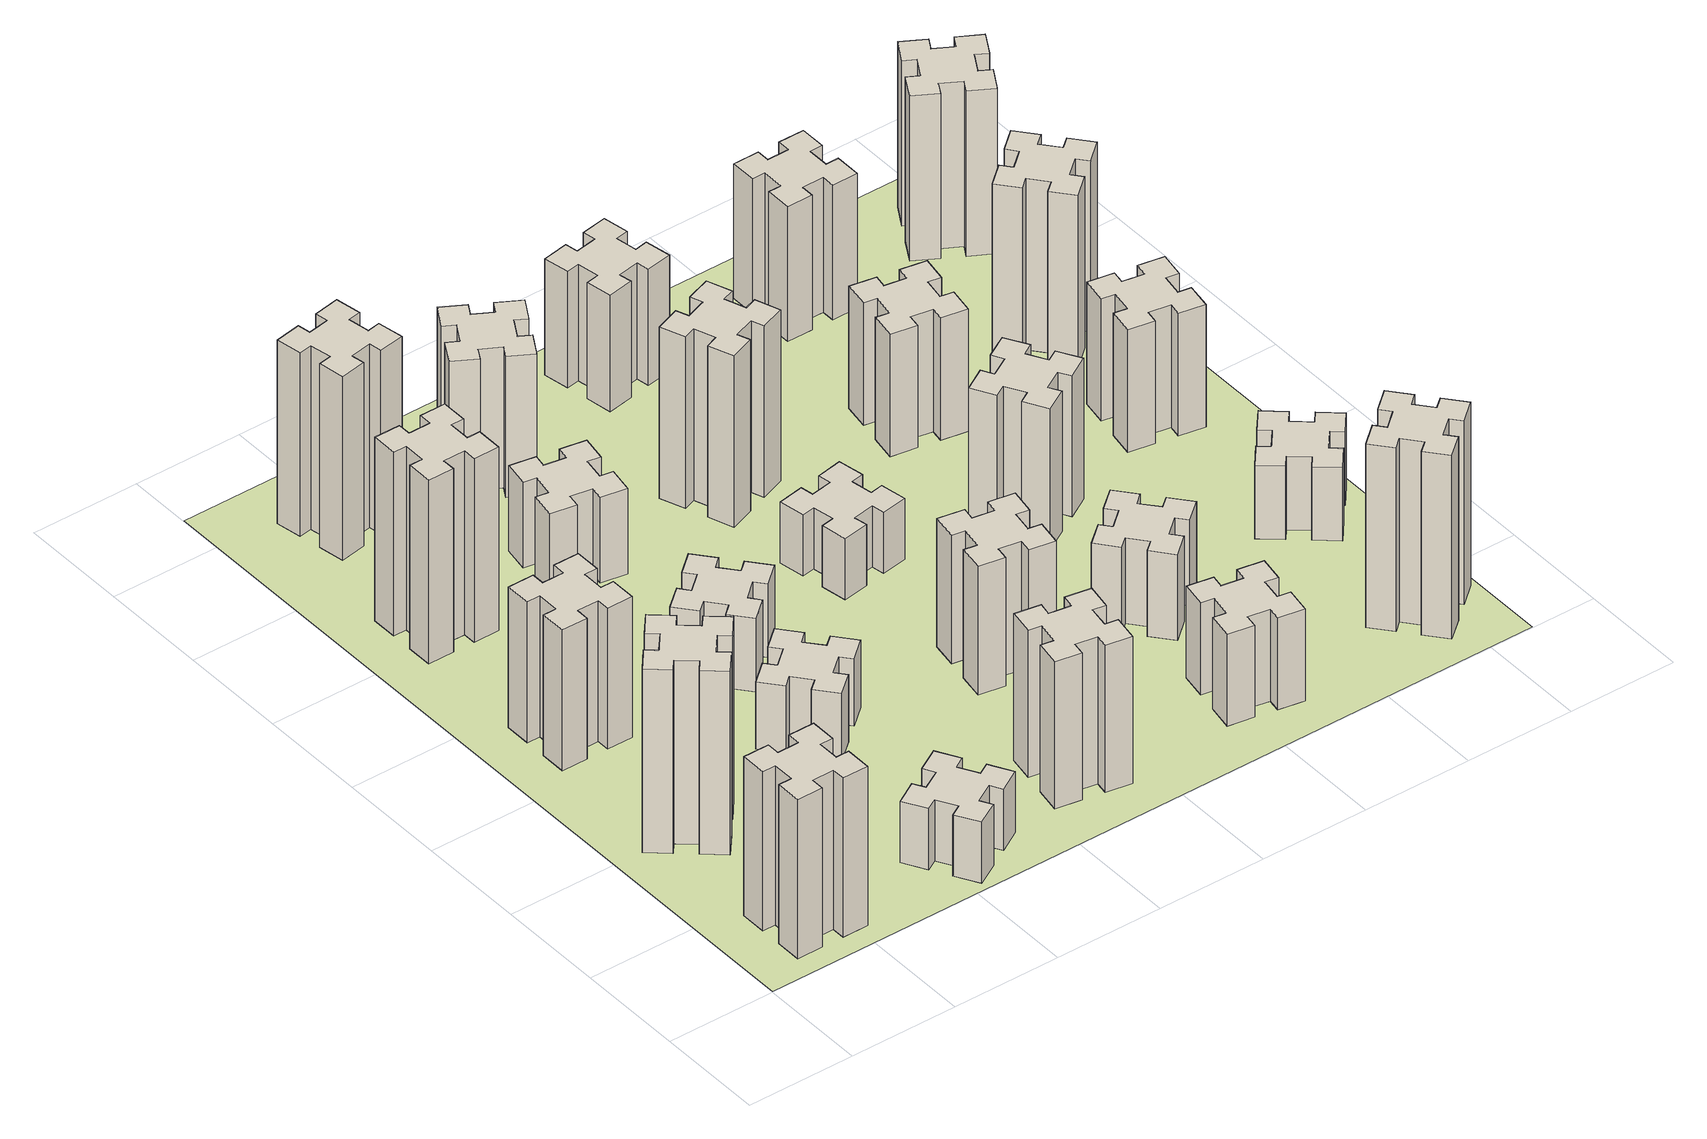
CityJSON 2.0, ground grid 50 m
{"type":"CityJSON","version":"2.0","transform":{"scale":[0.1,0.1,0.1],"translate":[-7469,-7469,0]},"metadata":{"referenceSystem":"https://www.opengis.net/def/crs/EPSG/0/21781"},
"CityObjects":{
"building1":{"type":"Building","attributes":{"class":"1000","function":"1000","usage":"1000","yearOfConstruction":2016,"roofType":"1000","measuredHeight":78,"storeysAboveGround":30,"storeysBelowGround":0},"geometry":[{"type":"Solid","lod":"1","boundaries":[[[[0,1,2,3,4,5,6,7,8,9,10,11,12,13,14,15,16,17,18,19]],[[17,16,20,21]],[[16,15,22,20]],[[15,14,23,22]],[[14,13,24,23]],[[13,12,25,24]],[[12,11,26,25]],[[11,10,27,26]],[[10,9,28,27]],[[9,8,29,28]],[[8,7,30,29]],[[7,6,31,30]],[[6,5,32,31]],[[5,4,33,32]],[[4,3,34,33]],[[3,2,35,34]],[[2,1,36,35]],[[1,0,37,36]],[[0,19,38,37]],[[19,18,39,38]],[[18,17,21,39]],[[24,25,26,27,28,29,30,31,32,33,34,35,36,37,38,39,21,20,22,23]]]]}]},
"building2":{"type":"Building","attributes":{"class":"1000","function":"1000","usage":"1000","yearOfConstruction":2016,"roofType":"1000","measuredHeight":90,"storeysAboveGround":30,"storeysBelowGround":0},"geometry":[{"type":"Solid","lod":"1","boundaries":[[[[40,41,42,43,44,45,46,47,48,49,50,51,52,53,54,55,56,57,58,59]],[[57,56,60,61]],[[56,55,62,60]],[[55,54,63,62]],[[54,53,64,63]],[[53,52,65,64]],[[52,51,66,65]],[[51,50,67,66]],[[50,49,68,67]],[[49,48,69,68]],[[48,47,70,69]],[[47,46,71,70]],[[46,45,72,71]],[[45,44,73,72]],[[44,43,74,73]],[[43,42,75,74]],[[42,41,76,75]],[[41,40,77,76]],[[40,59,78,77]],[[59,58,79,78]],[[58,57,61,79]],[[64,65,66,67,68,69,70,71,72,73,74,75,76,77,78,79,61,60,62,63]]]]}]},
"building3":{"type":"Building","attributes":{"class":"1000","function":"1000","usage":"1000","yearOfConstruction":2016,"roofType":"1000","measuredHeight":69,"storeysAboveGround":30,"storeysBelowGround":0},"geometry":[{"type":"Solid","lod":"1","boundaries":[[[[80,81,82,83,84,85,86,87,88,89,90,91,92,93,94,95,96,97,98,99]],[[97,96,100,101]],[[96,95,102,100]],[[95,94,103,102]],[[94,93,104,103]],[[93,92,105,104]],[[92,91,106,105]],[[91,90,107,106]],[[90,89,108,107]],[[89,88,109,108]],[[88,87,110,109]],[[87,86,111,110]],[[86,85,112,111]],[[85,84,113,112]],[[84,83,114,113]],[[83,82,115,114]],[[82,81,116,115]],[[81,80,117,116]],[[80,99,118,117]],[[99,98,119,118]],[[98,97,101,119]],[[104,105,106,107,108,109,110,111,112,113,114,115,116,117,118,119,101,100,102,103]]]]}]},
"building4":{"type":"Building","attributes":{"class":"1000","function":"1000","usage":"1000","yearOfConstruction":2016,"roofType":"1000","measuredHeight":90,"storeysAboveGround":30,"storeysBelowGround":0},"geometry":[{"type":"Solid","lod":"1","boundaries":[[[[120,121,122,123,124,125,126,127,128,129,130,131,132,133,134,135,136,137,138,139]],[[137,136,140,141]],[[136,135,142,140]],[[135,134,143,142]],[[134,133,144,143]],[[133,132,145,144]],[[132,131,146,145]],[[131,130,147,146]],[[130,129,148,147]],[[129,128,149,148]],[[128,127,150,149]],[[127,126,151,150]],[[126,125,152,151]],[[125,124,153,152]],[[124,123,154,153]],[[123,122,155,154]],[[122,121,156,155]],[[121,120,157,156]],[[120,139,158,157]],[[139,138,159,158]],[[138,137,141,159]],[[144,145,146,147,148,149,150,151,152,153,154,155,156,157,158,159,141,140,142,143]]]]}]},
"building5":{"type":"Building","attributes":{"class":"1000","function":"1000","usage":"1000","yearOfConstruction":2016,"roofType":"1000","measuredHeight":30,"storeysAboveGround":30,"storeysBelowGround":0},"geometry":[{"type":"Solid","lod":"1","boundaries":[[[[160,161,162,163,164,165,166,167,168,169,170,171,172,173,174,175,176,177,178,179]],[[177,176,180,181]],[[176,175,182,180]],[[175,174,183,182]],[[174,173,184,183]],[[173,172,185,184]],[[172,171,186,185]],[[171,170,187,186]],[[170,169,188,187]],[[169,168,189,188]],[[168,167,190,189]],[[167,166,191,190]],[[166,165,192,191]],[[165,164,193,192]],[[164,163,194,193]],[[163,162,195,194]],[[162,161,196,195]],[[161,160,197,196]],[[160,179,198,197]],[[179,178,199,198]],[[178,177,181,199]],[[184,185,186,187,188,189,190,191,192,193,194,195,196,197,198,199,181,180,182,183]]]]}]},
"building6":{"type":"Building","attributes":{"class":"1000","function":"1000","usage":"1000","yearOfConstruction":2016,"roofType":"1000","measuredHeight":90,"storeysAboveGround":30,"storeysBelowGround":0},"geometry":[{"type":"Solid","lod":"1","boundaries":[[[[200,201,202,203,204,205,206,207,208,209,210,211,212,213,214,215,216,217,218,219]],[[217,216,220,221]],[[216,215,222,220]],[[215,214,223,222]],[[214,213,224,223]],[[213,212,225,224]],[[212,211,226,225]],[[211,210,227,226]],[[210,209,228,227]],[[209,208,229,228]],[[208,207,230,229]],[[207,206,231,230]],[[206,205,232,231]],[[205,204,233,232]],[[204,203,234,233]],[[203,202,235,234]],[[202,201,236,235]],[[201,200,237,236]],[[200,219,238,237]],[[219,218,239,238]],[[218,217,221,239]],[[224,225,226,227,228,229,230,231,232,233,234,235,236,237,238,239,221,220,222,223]]]]}]},
"building7":{"type":"Building","attributes":{"class":"1000","function":"1000","usage":"1000","yearOfConstruction":2016,"roofType":"1000","measuredHeight":33,"storeysAboveGround":30,"storeysBelowGround":0},"geometry":[{"type":"Solid","lod":"1","boundaries":[[[[240,241,242,243,244,245,246,247,248,249,250,251,252,253,254,255,256,257,258,259]],[[257,256,260,261]],[[256,255,262,260]],[[255,254,263,262]],[[254,253,264,263]],[[253,252,265,264]],[[252,251,266,265]],[[251,250,267,266]],[[250,249,268,267]],[[249,248,269,268]],[[248,247,270,269]],[[247,246,271,270]],[[246,245,272,271]],[[245,244,273,272]],[[244,243,274,273]],[[243,242,275,274]],[[242,241,276,275]],[[241,240,277,276]],[[240,259,278,277]],[[259,258,279,278]],[[258,257,261,279]],[[264,265,266,267,268,269,270,271,272,273,274,275,276,277,278,279,261,260,262,263]]]]}]},
"building8":{"type":"Building","attributes":{"class":"1000","function":"1000","usage":"1000","yearOfConstruction":2016,"roofType":"1000","measuredHeight":36,"storeysAboveGround":30,"storeysBelowGround":0},"geometry":[{"type":"Solid","lod":"1","boundaries":[[[[280,281,282,283,284,285,286,287,288,289,290,291,292,293,294,295,296,297,298,299]],[[297,296,300,301]],[[296,295,302,300]],[[295,294,303,302]],[[294,293,304,303]],[[293,292,305,304]],[[292,291,306,305]],[[291,290,307,306]],[[290,289,308,307]],[[289,288,309,308]],[[288,287,310,309]],[[287,286,311,310]],[[286,285,312,311]],[[285,284,313,312]],[[284,283,314,313]],[[283,282,315,314]],[[282,281,316,315]],[[281,280,317,316]],[[280,299,318,317]],[[299,298,319,318]],[[298,297,301,319]],[[304,305,306,307,308,309,310,311,312,313,314,315,316,317,318,319,301,300,302,303]]]]}]},
"building9":{"type":"Building","attributes":{"class":"1000","function":"1000","usage":"1000","yearOfConstruction":2016,"roofType":"1000","measuredHeight":42,"storeysAboveGround":30,"storeysBelowGround":0},"geometry":[{"type":"Solid","lod":"1","boundaries":[[[[320,321,322,323,324,325,326,327,328,329,330,331,332,333,334,335,336,337,338,339]],[[337,336,340,341]],[[336,335,342,340]],[[335,334,343,342]],[[334,333,344,343]],[[333,332,345,344]],[[332,331,346,345]],[[331,330,347,346]],[[330,329,348,347]],[[329,328,349,348]],[[328,327,350,349]],[[327,326,351,350]],[[326,325,352,351]],[[325,324,353,352]],[[324,323,354,353]],[[323,322,355,354]],[[322,321,356,355]],[[321,320,357,356]],[[320,339,358,357]],[[339,338,359,358]],[[338,337,341,359]],[[344,345,346,347,348,349,350,351,352,353,354,355,356,357,358,359,341,340,342,343]]]]}]},
"building10":{"type":"Building","attributes":{"class":"1000","function":"1000","usage":"1000","yearOfConstruction":2016,"roofType":"1000","measuredHeight":72,"storeysAboveGround":30,"storeysBelowGround":0},"geometry":[{"type":"Solid","lod":"1","boundaries":[[[[360,361,362,363,364,365,366,367,368,369,370,371,372,373,374,375,376,377,378,379]],[[377,376,380,381]],[[376,375,382,380]],[[375,374,383,382]],[[374,373,384,383]],[[373,372,385,384]],[[372,371,386,385]],[[371,370,387,386]],[[370,369,388,387]],[[369,368,389,388]],[[368,367,390,389]],[[367,366,391,390]],[[366,365,392,391]],[[365,364,393,392]],[[364,363,394,393]],[[363,362,395,394]],[[362,361,396,395]],[[361,360,397,396]],[[360,379,398,397]],[[379,378,399,398]],[[378,377,381,399]],[[384,385,386,387,388,389,390,391,392,393,394,395,396,397,398,399,381,380,382,383]]]]}]},
"building11":{"type":"Building","attributes":{"class":"1000","function":"1000","usage":"1000","yearOfConstruction":2016,"roofType":"1000","measuredHeight":69,"storeysAboveGround":30,"storeysBelowGround":0},"geometry":[{"type":"Solid","lod":"1","boundaries":[[[[400,401,402,403,404,405,406,407,408,409,410,411,412,413,414,415,416,417,418,419]],[[417,416,420,421]],[[416,415,422,420]],[[415,414,423,422]],[[414,413,424,423]],[[413,412,425,424]],[[412,411,426,425]],[[411,410,427,426]],[[410,409,428,427]],[[409,408,429,428]],[[408,407,430,429]],[[407,406,431,430]],[[406,405,432,431]],[[405,404,433,432]],[[404,403,434,433]],[[403,402,435,434]],[[402,401,436,435]],[[401,400,437,436]],[[400,419,438,437]],[[419,418,439,438]],[[418,417,421,439]],[[424,425,426,427,428,429,430,431,432,433,434,435,436,437,438,439,421,420,422,423]]]]}]},
"building12":{"type":"Building","attributes":{"class":"1000","function":"1000","usage":"1000","yearOfConstruction":2016,"roofType":"1000","measuredHeight":63,"storeysAboveGround":30,"storeysBelowGround":0},"geometry":[{"type":"Solid","lod":"1","boundaries":[[[[440,441,442,443,444,445,446,447,448,449,450,451,452,453,454,455,456,457,458,459]],[[457,456,460,461]],[[456,455,462,460]],[[455,454,463,462]],[[454,453,464,463]],[[453,452,465,464]],[[452,451,466,465]],[[451,450,467,466]],[[450,449,468,467]],[[449,448,469,468]],[[448,447,470,469]],[[447,446,471,470]],[[446,445,472,471]],[[445,444,473,472]],[[444,443,474,473]],[[443,442,475,474]],[[442,441,476,475]],[[441,440,477,476]],[[440,459,478,477]],[[459,458,479,478]],[[458,457,461,479]],[[464,465,466,467,468,469,470,471,472,473,474,475,476,477,478,479,461,460,462,463]]]]}]},
"building13":{"type":"Building","attributes":{"class":"1000","function":"1000","usage":"1000","yearOfConstruction":2016,"roofType":"1000","measuredHeight":30,"storeysAboveGround":30,"storeysBelowGround":0},"geometry":[{"type":"Solid","lod":"1","boundaries":[[[[480,481,482,483,484,485,486,487,488,489,490,491,492,493,494,495,496,497,498,499]],[[497,496,500,501]],[[496,495,502,500]],[[495,494,503,502]],[[494,493,504,503]],[[493,492,505,504]],[[492,491,506,505]],[[491,490,507,506]],[[490,489,508,507]],[[489,488,509,508]],[[488,487,510,509]],[[487,486,511,510]],[[486,485,512,511]],[[485,484,513,512]],[[484,483,514,513]],[[483,482,515,514]],[[482,481,516,515]],[[481,480,517,516]],[[480,499,518,517]],[[499,498,519,518]],[[498,497,501,519]],[[504,505,506,507,508,509,510,511,512,513,514,515,516,517,518,519,501,500,502,503]]]]}]},
"building14":{"type":"Building","attributes":{"class":"1000","function":"1000","usage":"1000","yearOfConstruction":2016,"roofType":"1000","measuredHeight":84,"storeysAboveGround":30,"storeysBelowGround":0},"geometry":[{"type":"Solid","lod":"1","boundaries":[[[[520,521,522,523,524,525,526,527,528,529,530,531,532,533,534,535,536,537,538,539]],[[537,536,540,541]],[[536,535,542,540]],[[535,534,543,542]],[[534,533,544,543]],[[533,532,545,544]],[[532,531,546,545]],[[531,530,547,546]],[[530,529,548,547]],[[529,528,549,548]],[[528,527,550,549]],[[527,526,551,550]],[[526,525,552,551]],[[525,524,553,552]],[[524,523,554,553]],[[523,522,555,554]],[[522,521,556,555]],[[521,520,557,556]],[[520,539,558,557]],[[539,538,559,558]],[[538,537,541,559]],[[544,545,546,547,548,549,550,551,552,553,554,555,556,557,558,559,541,540,542,543]]]]}]},
"building15":{"type":"Building","attributes":{"class":"1000","function":"1000","usage":"1000","yearOfConstruction":2016,"roofType":"1000","measuredHeight":45,"storeysAboveGround":30,"storeysBelowGround":0},"geometry":[{"type":"Solid","lod":"1","boundaries":[[[[560,561,562,563,564,565,566,567,568,569,570,571,572,573,574,575,576,577,578,579]],[[577,576,580,581]],[[576,575,582,580]],[[575,574,583,582]],[[574,573,584,583]],[[573,572,585,584]],[[572,571,586,585]],[[571,570,587,586]],[[570,569,588,587]],[[569,568,589,588]],[[568,567,590,589]],[[567,566,591,590]],[[566,565,592,591]],[[565,564,593,592]],[[564,563,594,593]],[[563,562,595,594]],[[562,561,596,595]],[[561,560,597,596]],[[560,579,598,597]],[[579,578,599,598]],[[578,577,581,599]],[[584,585,586,587,588,589,590,591,592,593,594,595,596,597,598,599,581,580,582,583]]]]}]},
"building16":{"type":"Building","attributes":{"class":"1000","function":"1000","usage":"1000","yearOfConstruction":2016,"roofType":"1000","measuredHeight":57,"storeysAboveGround":30,"storeysBelowGround":0},"geometry":[{"type":"Solid","lod":"1","boundaries":[[[[600,601,602,603,604,605,606,607,608,609,610,611,612,613,614,615,616,617,618,619]],[[617,616,620,621]],[[616,615,622,620]],[[615,614,623,622]],[[614,613,624,623]],[[613,612,625,624]],[[612,611,626,625]],[[611,610,627,626]],[[610,609,628,627]],[[609,608,629,628]],[[608,607,630,629]],[[607,606,631,630]],[[606,605,632,631]],[[605,604,633,632]],[[604,603,634,633]],[[603,602,635,634]],[[602,601,636,635]],[[601,600,637,636]],[[600,619,638,637]],[[619,618,639,638]],[[618,617,621,639]],[[624,625,626,627,628,629,630,631,632,633,634,635,636,637,638,639,621,620,622,623]]]]}]},
"building17":{"type":"Building","attributes":{"class":"1000","function":"1000","usage":"1000","yearOfConstruction":2016,"roofType":"1000","measuredHeight":42,"storeysAboveGround":30,"storeysBelowGround":0},"geometry":[{"type":"Solid","lod":"1","boundaries":[[[[640,641,642,643,644,645,646,647,648,649,650,651,652,653,654,655,656,657,658,659]],[[657,656,660,661]],[[656,655,662,660]],[[655,654,663,662]],[[654,653,664,663]],[[653,652,665,664]],[[652,651,666,665]],[[651,650,667,666]],[[650,649,668,667]],[[649,648,669,668]],[[648,647,670,669]],[[647,646,671,670]],[[646,645,672,671]],[[645,644,673,672]],[[644,643,674,673]],[[643,642,675,674]],[[642,641,676,675]],[[641,640,677,676]],[[640,659,678,677]],[[659,658,679,678]],[[658,657,661,679]],[[664,665,666,667,668,669,670,671,672,673,674,675,676,677,678,679,661,660,662,663]]]]}]},
"building18":{"type":"Building","attributes":{"class":"1000","function":"1000","usage":"1000","yearOfConstruction":2016,"roofType":"1000","measuredHeight":69,"storeysAboveGround":30,"storeysBelowGround":0},"geometry":[{"type":"Solid","lod":"1","boundaries":[[[[680,681,682,683,684,685,686,687,688,689,690,691,692,693,694,695,696,697,698,699]],[[697,696,700,701]],[[696,695,702,700]],[[695,694,703,702]],[[694,693,704,703]],[[693,692,705,704]],[[692,691,706,705]],[[691,690,707,706]],[[690,689,708,707]],[[689,688,709,708]],[[688,687,710,709]],[[687,686,711,710]],[[686,685,712,711]],[[685,684,713,712]],[[684,683,714,713]],[[683,682,715,714]],[[682,681,716,715]],[[681,680,717,716]],[[680,699,718,717]],[[699,698,719,718]],[[698,697,701,719]],[[704,705,706,707,708,709,710,711,712,713,714,715,716,717,718,719,701,700,702,703]]]]}]},
"building19":{"type":"Building","attributes":{"class":"1000","function":"1000","usage":"1000","yearOfConstruction":2016,"roofType":"1000","measuredHeight":60,"storeysAboveGround":30,"storeysBelowGround":0},"geometry":[{"type":"Solid","lod":"1","boundaries":[[[[720,721,722,723,724,725,726,727,728,729,730,731,732,733,734,735,736,737,738,739]],[[737,736,740,741]],[[736,735,742,740]],[[735,734,743,742]],[[734,733,744,743]],[[733,732,745,744]],[[732,731,746,745]],[[731,730,747,746]],[[730,729,748,747]],[[729,728,749,748]],[[728,727,750,749]],[[727,726,751,750]],[[726,725,752,751]],[[725,724,753,752]],[[724,723,754,753]],[[723,722,755,754]],[[722,721,756,755]],[[721,720,757,756]],[[720,739,758,757]],[[739,738,759,758]],[[738,737,741,759]],[[744,745,746,747,748,749,750,751,752,753,754,755,756,757,758,759,741,740,742,743]]]]}]},
"building20":{"type":"Building","attributes":{"class":"1000","function":"1000","usage":"1000","yearOfConstruction":2016,"roofType":"1000","measuredHeight":90,"storeysAboveGround":30,"storeysBelowGround":0},"geometry":[{"type":"Solid","lod":"1","boundaries":[[[[760,761,762,763,764,765,766,767,768,769,770,771,772,773,774,775,776,777,778,779]],[[777,776,780,781]],[[776,775,782,780]],[[775,774,783,782]],[[774,773,784,783]],[[773,772,785,784]],[[772,771,786,785]],[[771,770,787,786]],[[770,769,788,787]],[[769,768,789,788]],[[768,767,790,789]],[[767,766,791,790]],[[766,765,792,791]],[[765,764,793,792]],[[764,763,794,793]],[[763,762,795,794]],[[762,761,796,795]],[[761,760,797,796]],[[760,779,798,797]],[[779,778,799,798]],[[778,777,781,799]],[[784,785,786,787,788,789,790,791,792,793,794,795,796,797,798,799,781,780,782,783]]]]}]},
"building21":{"type":"Building","attributes":{"class":"1000","function":"1000","usage":"1000","yearOfConstruction":2016,"roofType":"1000","measuredHeight":66,"storeysAboveGround":30,"storeysBelowGround":0},"geometry":[{"type":"Solid","lod":"1","boundaries":[[[[800,801,802,803,804,805,806,807,808,809,810,811,812,813,814,815,816,817,818,819]],[[817,816,820,821]],[[816,815,822,820]],[[815,814,823,822]],[[814,813,824,823]],[[813,812,825,824]],[[812,811,826,825]],[[811,810,827,826]],[[810,809,828,827]],[[809,808,829,828]],[[808,807,830,829]],[[807,806,831,830]],[[806,805,832,831]],[[805,804,833,832]],[[804,803,834,833]],[[803,802,835,834]],[[802,801,836,835]],[[801,800,837,836]],[[800,819,838,837]],[[819,818,839,838]],[[818,817,821,839]],[[824,825,826,827,828,829,830,831,832,833,834,835,836,837,838,839,821,820,822,823]]]]}]},
"building22":{"type":"Building","attributes":{"class":"1000","function":"1000","usage":"1000","yearOfConstruction":2016,"roofType":"1000","measuredHeight":36,"storeysAboveGround":30,"storeysBelowGround":0},"geometry":[{"type":"Solid","lod":"1","boundaries":[[[[840,841,842,843,844,845,846,847,848,849,850,851,852,853,854,855,856,857,858,859]],[[857,856,860,861]],[[856,855,862,860]],[[855,854,863,862]],[[854,853,864,863]],[[853,852,865,864]],[[852,851,866,865]],[[851,850,867,866]],[[850,849,868,867]],[[849,848,869,868]],[[848,847,870,869]],[[847,846,871,870]],[[846,845,872,871]],[[845,844,873,872]],[[844,843,874,873]],[[843,842,875,874]],[[842,841,876,875]],[[841,840,877,876]],[[840,859,878,877]],[[859,858,879,878]],[[858,857,861,879]],[[864,865,866,867,868,869,870,871,872,873,874,875,876,877,878,879,861,860,862,863]]]]}]},
"building23":{"type":"Building","attributes":{"class":"1000","function":"1000","usage":"1000","yearOfConstruction":2016,"roofType":"1000","measuredHeight":60,"storeysAboveGround":30,"storeysBelowGround":0},"geometry":[{"type":"Solid","lod":"1","boundaries":[[[[880,881,882,883,884,885,886,887,888,889,890,891,892,893,894,895,896,897,898,899]],[[897,896,900,901]],[[896,895,902,900]],[[895,894,903,902]],[[894,893,904,903]],[[893,892,905,904]],[[892,891,906,905]],[[891,890,907,906]],[[890,889,908,907]],[[889,888,909,908]],[[888,887,910,909]],[[887,886,911,910]],[[886,885,912,911]],[[885,884,913,912]],[[884,883,914,913]],[[883,882,915,914]],[[882,881,916,915]],[[881,880,917,916]],[[880,899,918,917]],[[899,898,919,918]],[[898,897,901,919]],[[904,905,906,907,908,909,910,911,912,913,914,915,916,917,918,919,901,900,902,903]]]]}]},
"building24":{"type":"Building","attributes":{"class":"1000","function":"1000","usage":"1000","yearOfConstruction":2016,"roofType":"1000","measuredHeight":84,"storeysAboveGround":30,"storeysBelowGround":0},"geometry":[{"type":"Solid","lod":"1","boundaries":[[[[920,921,922,923,924,925,926,927,928,929,930,931,932,933,934,935,936,937,938,939]],[[937,936,940,941]],[[936,935,942,940]],[[935,934,943,942]],[[934,933,944,943]],[[933,932,945,944]],[[932,931,946,945]],[[931,930,947,946]],[[930,929,948,947]],[[929,928,949,948]],[[928,927,950,949]],[[927,926,951,950]],[[926,925,952,951]],[[925,924,953,952]],[[924,923,954,953]],[[923,922,955,954]],[[922,921,956,955]],[[921,920,957,956]],[[920,939,958,957]],[[939,938,959,958]],[[938,937,941,959]],[[944,945,946,947,948,949,950,951,952,953,954,955,956,957,958,959,941,940,942,943]]]]}]},
"building25":{"type":"Building","attributes":{"class":"1000","function":"1000","usage":"1000","yearOfConstruction":2016,"roofType":"1000","measuredHeight":81,"storeysAboveGround":30,"storeysBelowGround":0},"geometry":[{"type":"Solid","lod":"1","boundaries":[[[[960,961,962,963,964,965,966,967,968,969,970,971,972,973,974,975,976,977,978,979]],[[977,976,980,981]],[[976,975,982,980]],[[975,974,983,982]],[[974,973,984,983]],[[973,972,985,984]],[[972,971,986,985]],[[971,970,987,986]],[[970,969,988,987]],[[969,968,989,988]],[[968,967,990,989]],[[967,966,991,990]],[[966,965,992,991]],[[965,964,993,992]],[[964,963,994,993]],[[963,962,995,994]],[[962,961,996,995]],[[961,960,997,996]],[[960,979,998,997]],[[979,978,999,998]],[[978,977,981,999]],[[984,985,986,987,988,989,990,991,992,993,994,995,996,997,998,999,981,980,982,983]]]]}]},
"landuse1":{"type":"LandUse","attributes":{"name":"plot1","function":"1010"},"geometry":[{"type":"MultiSurface","lod":"1","boundaries":[[[1000,1001,1002,1003]]]}]}
},
"vertices":[
[265,325,0],[265,225,0],[205,225,0],[205,105,0],[325,105,0],[325,165,0],[425,165,0],[425,105,0],[545,105,0],[545,225,0],[485,225,0],[485,325,0],[545,325,0],[545,445,0],[425,445,0],[425,385,0],[325,385,0],[325,445,0],[205,445,0],[205,325,0],[325,385,780],[325,445,780],[425,385,780],[425,445,780],[545,445,780],[545,325,780],[485,325,780],[485,225,780],[545,225,780],[545,105,780],[425,105,780],[425,165,780],[325,165,780],[325,105,780],[205,105,780],[205,225,780],[265,225,780],[265,325,780],[205,325,780],[205,445,780],
[484,1067,0],[408,1132,0],[446,1178,0],[354,1255,0],[277,1163,0],[323,1124,0],[259,1048,0],[213,1086,0],[136,994,0],[228,917,0],[266,963,0],[343,899,0],[304,853,0],[396,776,0],[473,868,0],[427,906,0],[492,983,0],[538,944,0],[615,1036,0],[523,1113,0],[492,983,900],[538,944,900],[427,906,900],[473,868,900],[396,776,900],[304,853,900],[343,899,900],[266,963,900],[228,917,900],[136,994,900],[213,1086,900],[259,1048,900],[323,1124,900],[277,1163,900],[354,1255,900],[446,1178,900],[408,1132,900],[484,1067,900],[523,1113,900],[615,1036,900],
[425,1865,0],[325,1865,0],[325,1925,0],[205,1925,0],[205,1805,0],[265,1805,0],[265,1705,0],[205,1705,0],[205,1585,0],[325,1585,0],[325,1645,0],[425,1645,0],[425,1585,0],[545,1585,0],[545,1705,0],[485,1705,0],[485,1805,0],[545,1805,0],[545,1925,0],[425,1925,0],[485,1805,690],[545,1805,690],[485,1705,690],[545,1705,690],[545,1585,690],[425,1585,690],[425,1645,690],[325,1645,690],[325,1585,690],[205,1585,690],[205,1705,690],[265,1705,690],[265,1805,690],[205,1805,690],[205,1925,690],[325,1925,690],[325,1865,690],[425,1865,690],[425,1925,690],[545,1925,690],
[485,2545,0],[485,2645,0],[545,2645,0],[545,2765,0],[425,2765,0],[425,2705,0],[325,2705,0],[325,2765,0],[205,2765,0],[205,2645,0],[265,2645,0],[265,2545,0],[205,2545,0],[205,2425,0],[325,2425,0],[325,2485,0],[425,2485,0],[425,2425,0],[545,2425,0],[545,2545,0],[425,2485,900],[425,2425,900],[325,2485,900],[325,2425,900],[205,2425,900],[205,2545,900],[265,2545,900],[265,2645,900],[205,2645,900],[205,2765,900],[325,2765,900],[325,2705,900],[425,2705,900],[425,2765,900],[545,2765,900],[545,2645,900],[485,2645,900],[485,2545,900],[545,2545,900],[545,2425,900],
[1127,155,0],[1214,205,0],[1244,153,0],[1348,213,0],[1288,317,0],[1236,287,0],[1186,374,0],[1238,404,0],[1178,508,0],[1074,448,0],[1104,396,0],[1017,346,0],[987,398,0],[883,338,0],[943,234,0],[995,264,0],[1045,177,0],[993,147,0],[1053,43,0],[1157,103,0],[1045,177,300],[993,147,300],[995,264,300],[943,234,300],[883,338,300],[987,398,300],[1017,346,300],[1104,396,300],[1074,448,300],[1178,508,300],[1238,404,300],[1186,374,300],[1236,287,300],[1288,317,300],[1348,213,300],[1244,153,300],[1214,205,300],[1127,155,300],[1157,103,300],[1053,43,300],
[592,3305,0],[575,3404,0],[634,3414,0],[613,3532,0],[495,3511,0],[505,3452,0],[407,3435,0],[397,3494,0],[278,3473,0],[299,3355,0],[358,3365,0],[376,3267,0],[317,3257,0],[337,3138,0],[456,3159,0],[445,3218,0],[544,3236,0],[554,3177,0],[672,3197,0],[651,3316,0],[544,3236,900],[554,3177,900],[445,3218,900],[456,3159,900],[337,3138,900],[317,3257,900],[376,3267,900],[358,3365,900],[299,3355,900],[278,3473,900],[397,3494,900],[407,3435,900],[505,3452,900],[495,3511,900],[613,3532,900],[634,3414,900],[575,3404,900],[592,3305,900],[651,3316,900],[672,3197,900],
[1083,1332,0],[1006,1267,0],[968,1313,0],[876,1236,0],[953,1144,0],[999,1183,0],[1063,1106,0],[1017,1068,0],[1094,976,0],[1186,1053,0],[1148,1099,0],[1224,1163,0],[1263,1117,0],[1355,1194,0],[1278,1286,0],[1232,1248,0],[1167,1324,0],[1213,1363,0],[1136,1455,0],[1044,1378,0],[1167,1324,330],[1213,1363,330],[1232,1248,330],[1278,1286,330],[1355,1194,330],[1263,1117,330],[1224,1163,330],[1148,1099,330],[1186,1053,330],[1094,976,330],[1017,1068,330],[1063,1106,330],[999,1183,330],[953,1144,330],[876,1236,330],[968,1313,330],[1006,1267,330],[1083,1332,330],[1044,1378,330],[1136,1455,330],
[1083,1872,0],[1006,1807,0],[968,1853,0],[876,1776,0],[953,1684,0],[999,1723,0],[1063,1646,0],[1017,1608,0],[1094,1516,0],[1186,1593,0],[1148,1639,0],[1224,1703,0],[1263,1657,0],[1355,1734,0],[1278,1826,0],[1232,1788,0],[1167,1864,0],[1213,1903,0],[1136,1995,0],[1044,1918,0],[1167,1864,360],[1213,1903,360],[1232,1788,360],[1278,1826,360],[1355,1734,360],[1263,1657,360],[1224,1703,360],[1148,1639,360],[1186,1593,360],[1094,1516,360],[1017,1608,360],[1063,1646,360],[999,1723,360],[953,1684,360],[876,1776,360],[968,1853,360],[1006,1807,360],[1083,1872,360],[1044,1918,360],[1136,1995,360],
[1115,2527,0],[1132,2625,0],[1191,2615,0],[1212,2733,0],[1094,2754,0],[1084,2695,0],[985,2712,0],[996,2771,0],[877,2792,0],[857,2674,0],[916,2664,0],[898,2565,0],[839,2576,0],[818,2457,0],[937,2437,0],[947,2496,0],[1045,2478,0],[1035,2419,0],[1153,2398,0],[1174,2517,0],[1045,2478,420],[1035,2419,420],[947,2496,420],[937,2437,420],[818,2457,420],[839,2576,420],[898,2565,420],[916,2664,420],[857,2674,420],[877,2792,420],[996,2771,420],[985,2712,420],[1084,2695,420],[1094,2754,420],[1212,2733,420],[1191,2615,420],[1132,2625,420],[1115,2527,420],[1174,2517,420],[1153,2398,420],
[1855,307,0],[1872,405,0],[1931,395,0],[1952,513,0],[1834,534,0],[1824,475,0],[1725,492,0],[1736,551,0],[1617,572,0],[1597,454,0],[1656,444,0],[1638,345,0],[1579,356,0],[1558,237,0],[1677,217,0],[1687,276,0],[1785,258,0],[1775,199,0],[1893,178,0],[1914,297,0],[1785,258,720],[1775,199,720],[1687,276,720],[1677,217,720],[1558,237,720],[1579,356,720],[1638,345,720],[1656,444,720],[1597,454,720],[1617,572,720],[1736,551,720],[1725,492,720],[1824,475,720],[1834,534,720],[1952,513,720],[1931,395,720],[1872,405,720],[1855,307,720],[1914,297,720],[1893,178,720],
[1186,3137,0],[1236,3224,0],[1288,3194,0],[1348,3298,0],[1244,3358,0],[1214,3306,0],[1127,3356,0],[1157,3408,0],[1053,3468,0],[993,3364,0],[1045,3334,0],[995,3247,0],[943,3277,0],[883,3173,0],[987,3113,0],[1017,3165,0],[1104,3115,0],[1074,3063,0],[1178,3003,0],[1238,3107,0],[1104,3115,690],[1074,3063,690],[1017,3165,690],[987,3113,690],[883,3173,690],[943,3277,690],[995,3247,690],[1045,3334,690],[993,3364,690],[1053,3468,690],[1157,3408,690],[1127,3356,690],[1214,3306,690],[1244,3358,690],[1348,3298,690],[1288,3194,690],[1236,3224,690],[1186,3137,690],[1238,3107,690],[1178,3003,690],
[2055,1047,0],[2072,1145,0],[2131,1135,0],[2152,1253,0],[2034,1274,0],[2024,1215,0],[1925,1232,0],[1936,1291,0],[1817,1312,0],[1797,1194,0],[1856,1184,0],[1838,1085,0],[1779,1096,0],[1758,977,0],[1877,957,0],[1887,1016,0],[1985,998,0],[1975,939,0],[2093,918,0],[2114,1037,0],[1985,998,630],[1975,939,630],[1887,1016,630],[1877,957,630],[1758,977,630],[1779,1096,630],[1838,1085,630],[1856,1184,630],[1797,1194,630],[1817,1312,630],[1936,1291,630],[1925,1232,630],[2024,1215,630],[2034,1274,630],[2152,1253,630],[2131,1135,630],[2072,1145,630],[2055,1047,630],[2114,1037,630],[2093,918,630],
[1972,1925,0],[1955,2024,0],[2014,2034,0],[1993,2152,0],[1875,2131,0],[1885,2072,0],[1787,2055,0],[1777,2114,0],[1658,2093,0],[1679,1975,0],[1738,1985,0],[1756,1887,0],[1697,1877,0],[1717,1758,0],[1836,1779,0],[1825,1838,0],[1924,1856,0],[1934,1797,0],[2052,1817,0],[2031,1936,0],[1924,1856,300],[1934,1797,300],[1825,1838,300],[1836,1779,300],[1717,1758,300],[1697,1877,300],[1756,1887,300],[1738,1985,300],[1679,1975,300],[1658,2093,300],[1777,2114,300],[1787,2055,300],[1885,2072,300],[1875,2131,300],[1993,2152,300],[2014,2034,300],[1955,2024,300],[1972,1925,300],[2031,1936,300],[2052,1817,300],
[1876,2586,0],[1842,2680,0],[1898,2700,0],[1857,2813,0],[1744,2772,0],[1765,2716,0],[1671,2682,0],[1650,2738,0],[1537,2697,0],[1579,2584,0],[1635,2605,0],[1669,2511,0],[1613,2490,0],[1654,2377,0],[1767,2419,0],[1746,2475,0],[1840,2509,0],[1860,2453,0],[1973,2494,0],[1932,2607,0],[1840,2509,840],[1860,2453,840],[1746,2475,840],[1767,2419,840],[1654,2377,840],[1613,2490,840],[1669,2511,840],[1635,2605,840],[1579,2584,840],[1537,2697,840],[1650,2738,840],[1671,2682,840],[1765,2716,840],[1744,2772,840],[1857,2813,840],[1898,2700,840],[1842,2680,840],[1876,2586,840],[1932,2607,840],[1973,2494,840],
[2496,444,0],[2478,345,0],[2419,356,0],[2398,237,0],[2517,217,0],[2527,276,0],[2625,258,0],[2615,199,0],[2733,178,0],[2754,297,0],[2695,307,0],[2712,405,0],[2771,395,0],[2792,513,0],[2674,534,0],[2664,475,0],[2565,492,0],[2576,551,0],[2457,572,0],[2437,454,0],[2565,492,450],[2576,551,450],[2664,475,450],[2674,534,450],[2792,513,450],[2771,395,450],[2712,405,450],[2695,307,450],[2754,297,450],[2733,178,450],[2615,199,450],[2625,258,450],[2527,276,450],[2517,217,450],[2398,237,450],[2419,356,450],[2478,345,450],[2496,444,450],[2437,454,450],[2457,572,450],
[1738,3465,0],[1756,3367,0],[1697,3357,0],[1717,3238,0],[1836,3259,0],[1825,3318,0],[1924,3336,0],[1934,3277,0],[2052,3297,0],[2031,3416,0],[1972,3405,0],[1955,3504,0],[2014,3514,0],[1993,3632,0],[1875,3611,0],[1885,3552,0],[1787,3535,0],[1777,3594,0],[1658,3573,0],[1679,3455,0],[1787,3535,570],[1777,3594,570],[1885,3552,570],[1875,3611,570],[1993,3632,570],[2014,3514,570],[1955,3504,570],[1972,3405,570],[2031,3416,570],[2052,3297,570],[1934,3277,570],[1924,3336,570],[1825,3318,570],[1836,3259,570],[1717,3238,570],[1697,3357,570],[1756,3367,570],[1738,3465,570],[1679,3455,570],[1658,3573,570],
[2628,899,0],[2704,963,0],[2743,917,0],[2835,994,0],[2758,1086,0],[2712,1048,0],[2647,1124,0],[2693,1163,0],[2616,1255,0],[2524,1178,0],[2563,1132,0],[2486,1067,0],[2448,1113,0],[2356,1036,0],[2433,944,0],[2479,983,0],[2543,906,0],[2497,868,0],[2574,776,0],[2666,853,0],[2543,906,420],[2497,868,420],[2479,983,420],[2433,944,420],[2356,1036,420],[2448,1113,420],[2486,1067,420],[2563,1132,420],[2524,1178,420],[2616,1255,420],[2693,1163,420],[2647,1124,420],[2712,1048,420],[2758,1086,420],[2835,994,420],[2743,917,420],[2704,963,420],[2628,899,420],[2666,853,420],[2574,776,420],
[2475,1744,0],[2525,1657,0],[2473,1627,0],[2533,1523,0],[2637,1583,0],[2607,1635,0],[2694,1685,0],[2724,1633,0],[2828,1693,0],[2768,1797,0],[2716,1767,0],[2666,1854,0],[2718,1884,0],[2658,1988,0],[2554,1928,0],[2584,1876,0],[2497,1826,0],[2467,1878,0],[2363,1818,0],[2423,1714,0],[2497,1826,690],[2467,1878,690],[2584,1876,690],[2554,1928,690],[2658,1988,690],[2718,1884,690],[2666,1854,690],[2716,1767,690],[2768,1797,690],[2828,1693,690],[2724,1633,690],[2694,1685,690],[2607,1635,690],[2637,1583,690],[2533,1523,690],[2473,1627,690],[2525,1657,690],[2475,1744,690],[2423,1714,690],[2363,1818,690],
[2496,2564,0],[2478,2465,0],[2419,2476,0],[2398,2357,0],[2517,2337,0],[2527,2396,0],[2625,2378,0],[2615,2319,0],[2733,2298,0],[2754,2417,0],[2695,2427,0],[2712,2525,0],[2771,2515,0],[2792,2633,0],[2674,2654,0],[2664,2595,0],[2565,2612,0],[2576,2671,0],[2457,2692,0],[2437,2574,0],[2565,2612,600],[2576,2671,600],[2664,2595,600],[2674,2654,600],[2792,2633,600],[2771,2515,600],[2712,2525,600],[2695,2427,600],[2754,2417,600],[2733,2298,600],[2615,2319,600],[2625,2378,600],[2527,2396,600],[2517,2337,600],[2398,2357,600],[2419,2476,600],[2478,2465,600],[2496,2564,600],[2437,2574,600],[2457,2692,600],
[3468,259,0],[3544,323,0],[3583,277,0],[3675,354,0],[3598,446,0],[3552,408,0],[3487,484,0],[3533,523,0],[3456,615,0],[3364,538,0],[3403,492,0],[3326,427,0],[3288,473,0],[3196,396,0],[3273,304,0],[3319,343,0],[3383,266,0],[3337,228,0],[3414,136,0],[3506,213,0],[3383,266,900],[3337,228,900],[3319,343,900],[3273,304,900],[3196,396,900],[3288,473,900],[3326,427,900],[3403,492,900],[3364,538,900],[3456,615,900],[3533,523,900],[3487,484,900],[3552,408,900],[3598,446,900],[3675,354,900],[3583,277,900],[3544,323,900],[3468,259,900],[3506,213,900],[3414,136,900],
[2805,3285,0],[2805,3385,0],[2865,3385,0],[2865,3505,0],[2745,3505,0],[2745,3445,0],[2645,3445,0],[2645,3505,0],[2525,3505,0],[2525,3385,0],[2585,3385,0],[2585,3285,0],[2525,3285,0],[2525,3165,0],[2645,3165,0],[2645,3225,0],[2745,3225,0],[2745,3165,0],[2865,3165,0],[2865,3285,0],[2745,3225,660],[2745,3165,660],[2645,3225,660],[2645,3165,660],[2525,3165,660],[2525,3285,660],[2585,3285,660],[2585,3385,660],[2525,3385,660],[2525,3505,660],[2645,3505,660],[2645,3445,660],[2745,3445,660],[2745,3505,660],[2865,3505,660],[2865,3385,660],[2805,3385,660],[2805,3285,660],[2865,3285,660],[2865,3165,660],
[3487,1006,0],[3552,1083,0],[3598,1044,0],[3675,1136,0],[3583,1213,0],[3544,1167,0],[3468,1232,0],[3506,1278,0],[3414,1355,0],[3337,1263,0],[3383,1224,0],[3319,1148,0],[3273,1186,0],[3196,1094,0],[3288,1017,0],[3326,1063,0],[3403,999,0],[3364,953,0],[3456,876,0],[3533,968,0],[3403,999,360],[3364,953,360],[3326,1063,360],[3288,1017,360],[3196,1094,360],[3273,1186,360],[3319,1148,360],[3383,1224,360],[3337,1263,360],[3414,1355,360],[3506,1278,360],[3468,1232,360],[3544,1167,360],[3583,1213,360],[3675,1136,360],[3598,1044,360],[3552,1083,360],[3487,1006,360],[3533,968,360],[3456,876,360],
[3267,1856,0],[3365,1838,0],[3355,1779,0],[3473,1758,0],[3494,1877,0],[3435,1887,0],[3452,1985,0],[3511,1975,0],[3532,2093,0],[3414,2114,0],[3404,2055,0],[3305,2072,0],[3316,2131,0],[3197,2152,0],[3177,2034,0],[3236,2024,0],[3218,1925,0],[3159,1936,0],[3138,1817,0],[3257,1797,0],[3218,1925,600],[3159,1936,600],[3236,2024,600],[3177,2034,600],[3197,2152,600],[3316,2131,600],[3305,2072,600],[3404,2055,600],[3414,2114,600],[3532,2093,600],[3511,1975,600],[3452,1985,600],[3435,1887,600],[3494,1877,600],[3473,1758,600],[3355,1779,600],[3365,1838,600],[3267,1856,600],[3257,1797,600],[3138,1817,600],
[3452,2628,0],[3387,2704,0],[3433,2743,0],[3356,2835,0],[3264,2758,0],[3303,2712,0],[3226,2647,0],[3188,2693,0],[3096,2616,0],[3173,2524,0],[3219,2563,0],[3283,2486,0],[3237,2448,0],[3314,2356,0],[3406,2433,0],[3368,2479,0],[3444,2543,0],[3483,2497,0],[3575,2574,0],[3498,2666,0],[3444,2543,840],[3483,2497,840],[3368,2479,840],[3406,2433,840],[3314,2356,840],[3237,2448,840],[3283,2486,840],[3219,2563,840],[3173,2524,840],[3096,2616,840],[3188,2693,840],[3226,2647,840],[3303,2712,840],[3264,2758,840],[3356,2835,840],[3433,2743,840],[3387,2704,840],[3452,2628,840],[3498,2666,840],[3575,2574,840],
[3337,3265,0],[3424,3215,0],[3394,3163,0],[3498,3103,0],[3558,3207,0],[3506,3237,0],[3556,3324,0],[3608,3294,0],[3668,3398,0],[3564,3458,0],[3534,3406,0],[3447,3456,0],[3477,3508,0],[3373,3568,0],[3313,3464,0],[3365,3434,0],[3315,3347,0],[3263,3377,0],[3203,3273,0],[3307,3213,0],[3315,3347,810],[3263,3377,810],[3365,3434,810],[3313,3464,810],[3373,3568,810],[3477,3508,810],[3447,3456,810],[3534,3406,810],[3564,3458,810],[3668,3398,810],[3608,3294,810],[3556,3324,810],[3506,3237,810],[3558,3207,810],[3498,3103,810],[3394,3163,810],[3424,3215,810],[3337,3265,810],[3307,3213,810],[3203,3273,810],
[5,3705,0],[3705,3705,0],[3705,5,0],[5,5,0]
]}
